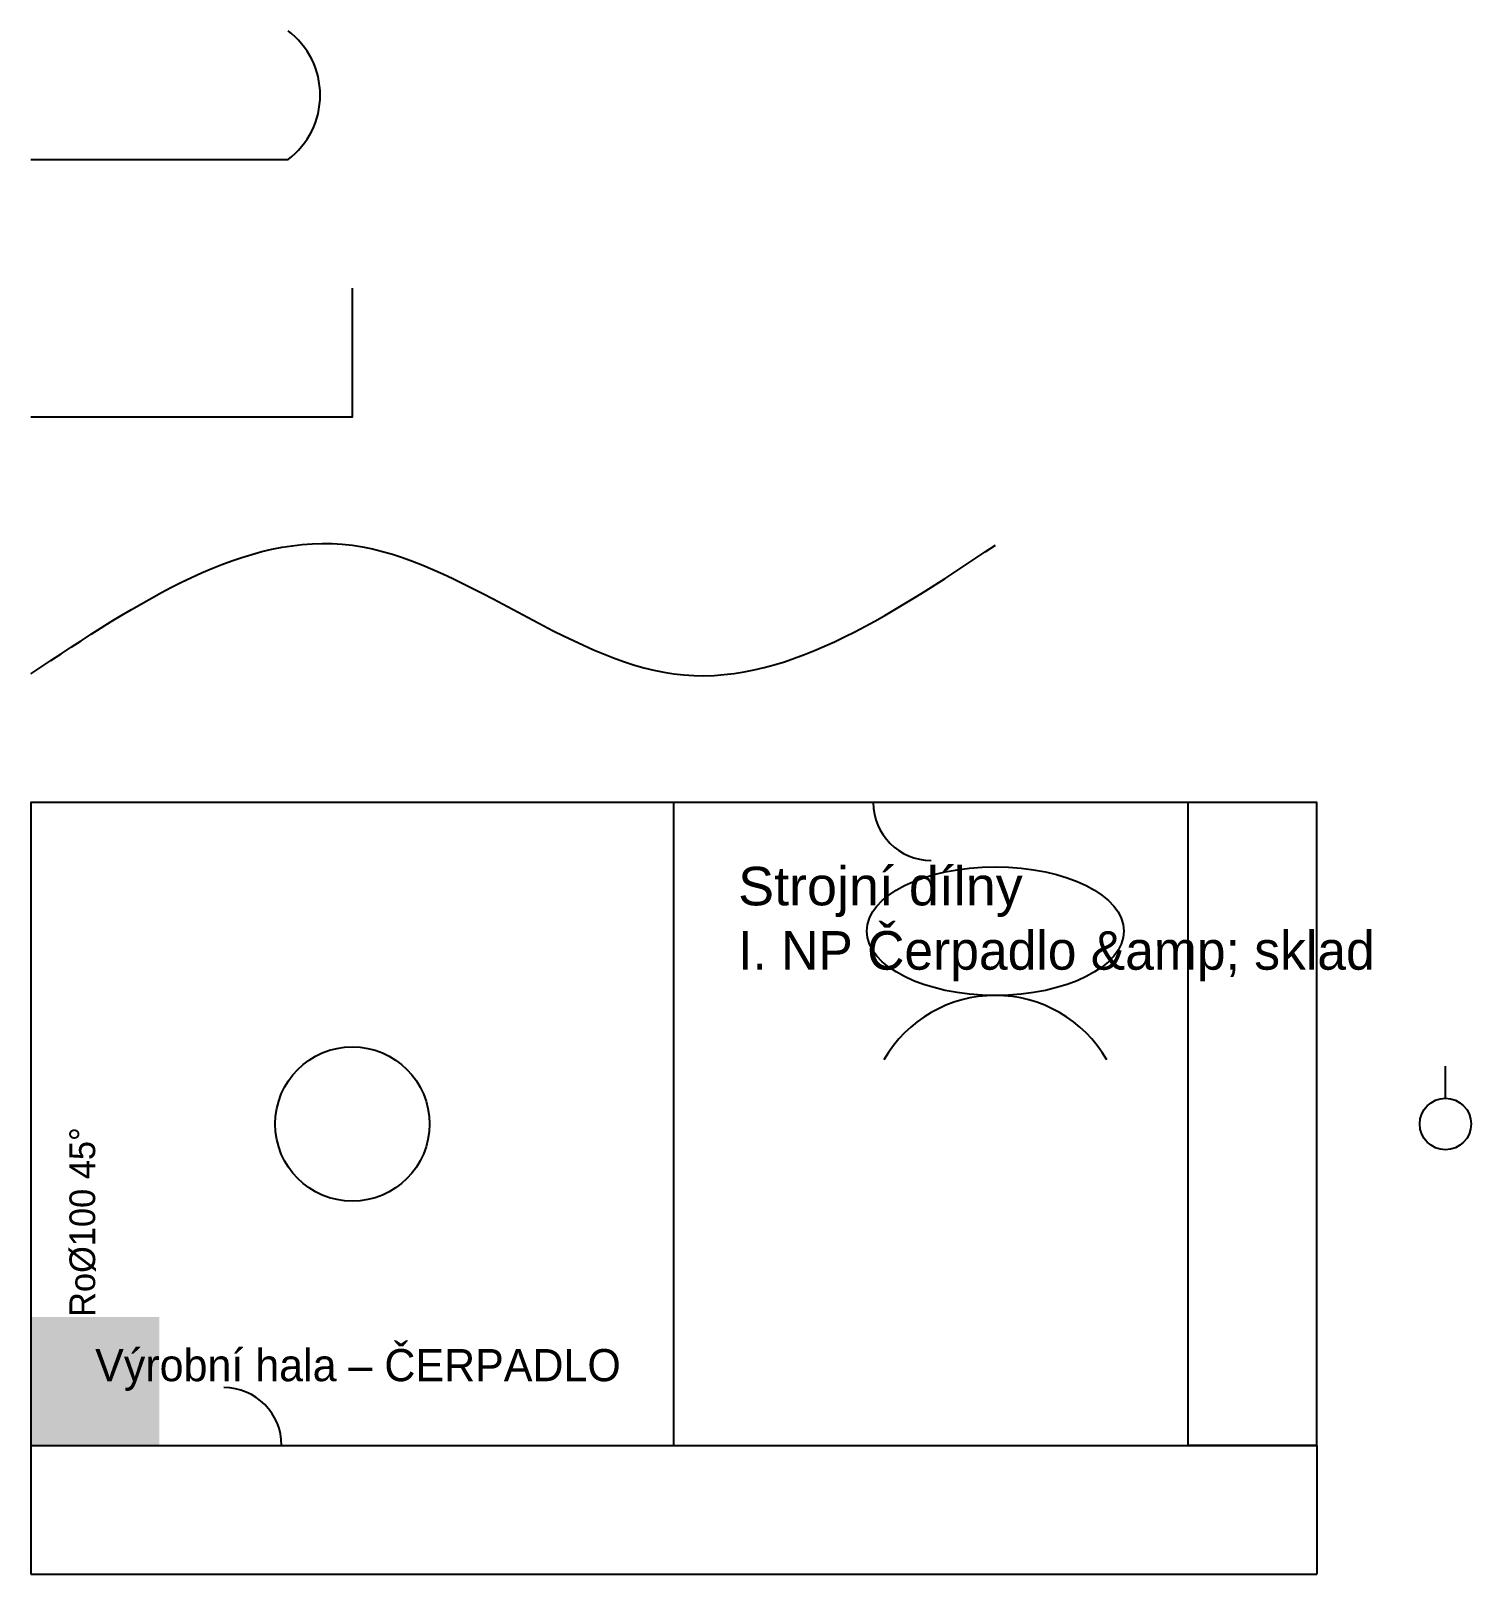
# Model space of a CAD drawing. Header units: millimetres. Extents: x 0 to 22400, y -2000 to 22000.
import ezdxf

# ---------------------------------------------------------------- set-up
doc = ezdxf.new("R2010")
doc.units = ezdxf.units.MM
for name, color, linetype in [('DVERE', 3, 'Continuous'), ('KOTY', 5, 'Continuous'), ('STENY', 7, 'Continuous'), ('TEXTY', 1, 'Continuous')]:
    doc.layers.add(name, color=color, linetype=linetype)
doc.styles.add('OpenSansCondensed-Light', font='OpenSansCondensed-Light.ttf')
doc.dimstyles.new('EZDXF', dxfattribs={"dimtxt": 0.25, "dimasz": 0.175, "dimexe": 0.375, "dimexo": 0.125, "dimgap": 0.1, "dimtad": 1, "dimlfac": 100, "dimzin": 12, "dimdsep": 46, "dimtxsty": 'OpenSansCondensed-Light', "dimblk": 'ARCHTICK', "dimcen": 2.5, "dimazin": 3, "dimtfac": 0.5, "dimtmove": 2, "dimatfit": 3})

# ---------------------------------------------------------------- blocks, each defined once
blk = doc.blocks.new('DVERE_90')
blk.add_line((0, 0), (900, 0))
blk.add_arc((0, 0), 900, 0, 90)
blk = doc.blocks.new('HYDRANT')
blk.add_line((0, 400), (0, 900))
blk.add_circle((0, 0), 400)
blk = doc.blocks.new('_ARCHTICK')
at = {"color": 0, "linetype": 'BYBLOCK', "const_width": 0.15}
blk.add_lwpolyline([(-0.5, -0.5), (0.5, 0.5)], dxfattribs=at)

msp = doc.modelspace()

# ---------------------------------------------------------------- hatches: boundary and pattern name
msp.add_hatch(color=2).paths.add_polyline_path([(0, 0), (2000, 0), (2000, 2000), (0, 2000)])

# ---------------------------------------------------------------- linework, layer by layer
msp.add_ellipse((15000, 8000), major_axis=(2000, 0), ratio=0.5)
msp.add_spline([(0, 12000), (5000, 14000), (10000, 12000), (15000, 14000)], degree=3)
at = {"layer": 'STENY'}
msp.add_line((10000, 0), (10000, 10000), dxfattribs=at)
msp.add_lwpolyline([(0, 20000), (4000, 20000, 0.5), (4000, 22000)], format="xyb", dxfattribs=at)
msp.add_lwpolyline([(0, 16000), (5000, 16000), (5000, 18000)], dxfattribs=at)
msp.add_lwpolyline([(0, 0), (20000, 0), (20000, 10000), (0, 10000)], close=True, dxfattribs=at)
msp.add_circle((5000, 5000), 1200, dxfattribs=at)
msp.add_arc((15000, 5000), 2000, 30, 150, dxfattribs=at)

# ---------------------------------------------------------------- block references
at = {"layer": 'DVERE', "rotation": 180}
msp.add_blockref('DVERE_90', (14000, 10000), dxfattribs=at)
at = {"layer": 'DVERE'}
msp.add_blockref('DVERE_90', (3000, 0), dxfattribs=at)
at = {"layer": 'TEXTY'}
msp.add_blockref('HYDRANT', (22000, 5000), dxfattribs=at)

# ---------------------------------------------------------------- texts
msp.add_text('Ro%%c100 45%%d', height=400, rotation=90, dxfattribs=at).set_placement((1000, 2000))
msp.add_text('Výrobní hala – ČERPADLO', height=500, dxfattribs=at).set_placement((1000, 1000))
at = {"layer": 'TEXTY', "insert": (11000, 9000), "char_height": 600, "attachment_point": 1}
msp.add_mtext('{\\fArial|b0|i0|c238;Strojní dílny}\\PI. NP Čerpadlo &amp; sklad', dxfattribs=at)

# ---------------------------------------------------------------- dimensions: what is measured, and where the dimension line sits
at = {"layer": 'KOTY'}
msp.add_linear_dim(base=(18000, 0), p1=(20000, 0), p2=(20000, 10000), angle=90, dimstyle='EZDXF', dxfattribs=at).render()
msp.add_linear_dim(base=(0, -2000), p1=(0, 0), p2=(20000, 0), dimstyle='EZDXF', dxfattribs=at).render()

doc.saveas('drawing.dxf')
